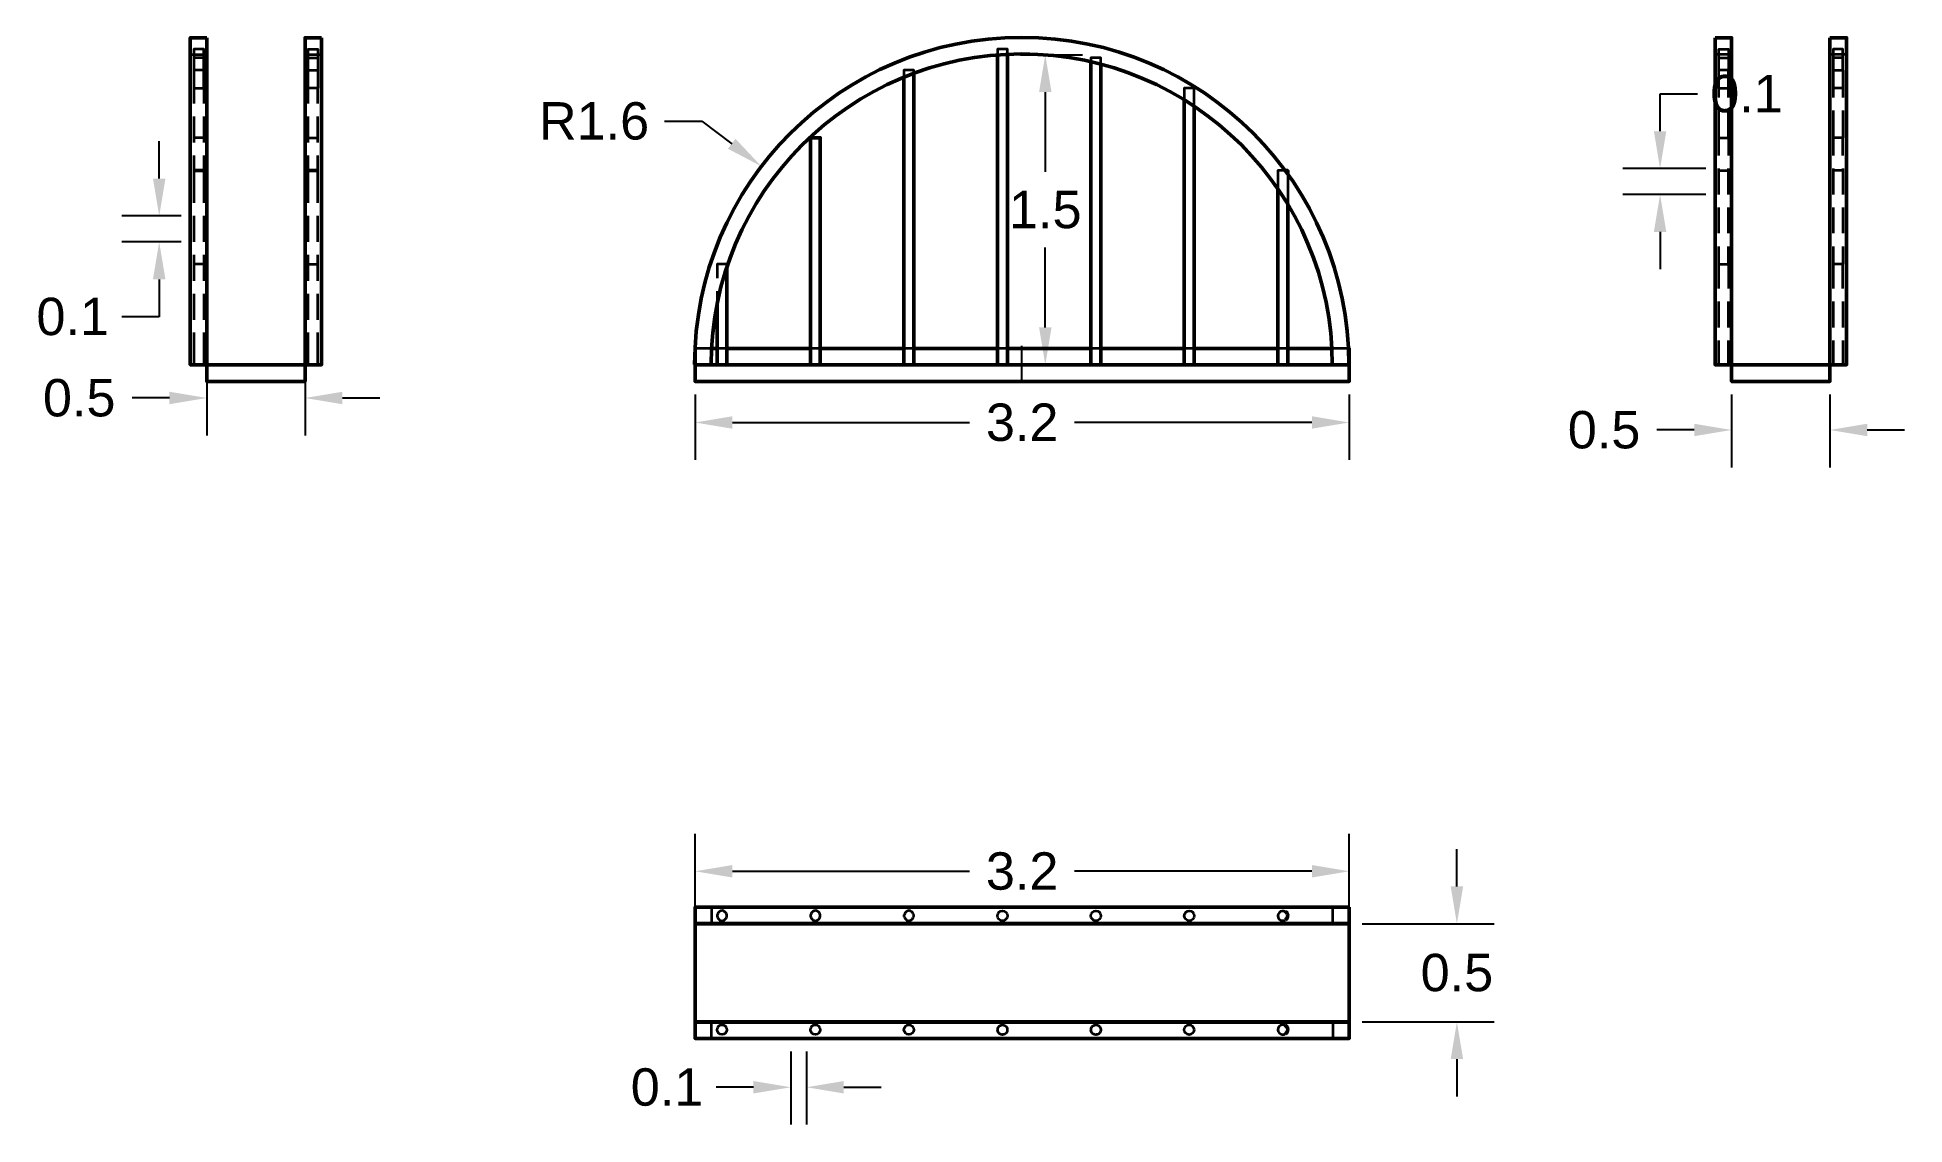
# Model space of a CAD drawing. Header units: inches. Extents: x 0.97 to 9.97, y 1.97 to 7.2.
import ezdxf

# ---------------------------------------------------------------- set-up
doc = ezdxf.new("R2010")
doc.units = ezdxf.units.IN
doc.header["$MEASUREMENT"] = 0
doc.layers.add('PDF_MD_Hidden', color=7, linetype='Continuous')
doc.layers.add('PDF_MD_Visible', color=7, linetype='Continuous')
doc.styles.get("Standard").update_dxf_attribs({"font": 'arial.ttf'})
doc.dimstyles.get("Standard").update_dxf_attribs({"dimtxt": 0.18, "dimasz": 0.18, "dimexe": 0.18, "dimexo": 0.0625, "dimgap": 0.09, "dimtad": 0, "dimtih": 1, "dimtoh": 1, "dimdec": 1, "dimzin": 0, "dimdsep": 46, "dimtxsty": 'Standard', "dimcen": 0.09, "dimadec": 0, "dimazin": 0, "dimtfac": 1, "dimtdec": 1, "dimtofl": 0, "dimtmove": 0, "dimatfit": 3, "dimfxl": 1, "dimtolj": 1, "dimtzin": 0, "dimarcsym": 0})

# ---------------------------------------------------------------- blocks, each defined once
blk = doc.blocks.new('*D1')
at = {"color": 0, "lineweight": -2, "transparency": 16777216}
for p, q in [((3.995, 6.8011), (4.175, 6.8011)), ((4.175, 6.8011), (4.3182, 6.6921)), ((5.7153, 5.5386), (5.7153, 5.7186)), ((5.6253, 5.6286), (5.8053, 5.6286))]:
    blk.add_line(p, q, dxfattribs=at)
at = {"color": 0, "transparency": 16777216}
blk.add_solid([(4.3364, 6.7159), (4.3, 6.6682), (4.4614, 6.583)], dxfattribs=at)
at = {"layer": 'Defpoints', "color": 0, "transparency": 16777216}
for p in [(4.4614, 6.583), (5.7153, 5.6286)]:
    blk.add_point(p, dxfattribs=at)
at = {"color": 0, "transparency": 16777216, "insert": (3.6551, 6.8011), "char_height": 0.18, "attachment_point": 5}
blk.add_mtext('\\A1;R1.6', dxfattribs=at)
blk = doc.blocks.new('*D2')
at = {"color": 0, "lineweight": -2, "transparency": 16777216}
for p, q in [((1.7898, 5.5651), (1.7898, 5.2879)), ((2.2631, 5.5651), (2.2631, 5.2879)), ((1.6098, 5.4679), (1.4298, 5.4679)), ((2.4431, 5.4679), (2.6231, 5.4679))]:
    blk.add_line(p, q, dxfattribs=at)
at = {"color": 0, "transparency": 16777216}
for points in [[(1.6098, 5.4979), (1.6098, 5.4379), (1.7898, 5.4679)], [(2.4431, 5.4979), (2.4431, 5.4379), (2.2631, 5.4679)]]:
    blk.add_solid(points, dxfattribs=at)
at = {"layer": 'Defpoints', "color": 0, "transparency": 16777216}
for p in [(1.7898, 5.6276), (2.2631, 5.6276), (1.7898, 5.4679)]:
    blk.add_point(p, dxfattribs=at)
at = {"color": 0, "transparency": 16777216, "insert": (1.1753, 5.4679), "char_height": 0.18, "attachment_point": 5}
blk.add_mtext('\\A1;0.5', dxfattribs=at)
blk = doc.blocks.new('*D3')
at = {"color": 0, "lineweight": -2, "transparency": 16777216}
for p, q in [((1.5606, 6.5242), (1.5606, 6.7042)), ((1.6657, 6.3442), (1.3806, 6.3442)), ((1.6657, 6.2192), (1.3806, 6.2192)), ((1.5606, 6.0392), (1.5606, 5.8592)), ((1.5606, 5.8592), (1.3806, 5.8592))]:
    blk.add_line(p, q, dxfattribs=at)
at = {"color": 0, "transparency": 16777216}
for points in [[(1.5306, 6.5242), (1.5906, 6.5242), (1.5606, 6.3442)], [(1.5306, 6.0392), (1.5906, 6.0392), (1.5606, 6.2192)]]:
    blk.add_solid(points, dxfattribs=at)
at = {"layer": 'Defpoints', "color": 0, "transparency": 16777216}
for p in [(1.7282, 6.3442), (1.5606, 6.2192), (1.7282, 6.2192)]:
    blk.add_point(p, dxfattribs=at)
at = {"color": 0, "transparency": 16777216, "insert": (1.1441, 5.8592), "char_height": 0.18, "attachment_point": 5}
blk.add_mtext('\\A1;0.1', dxfattribs=at)
blk = doc.blocks.new('*D4')
at = {"color": 0, "lineweight": -2, "transparency": 16777216}
for p, q in [((4.1414, 5.4851), (4.1414, 5.17)), ((7.2929, 5.4851), (7.2929, 5.17)), ((4.3214, 5.35), (5.4643, 5.35)), ((7.1129, 5.35), (5.97, 5.35))]:
    blk.add_line(p, q, dxfattribs=at)
at = {"color": 0, "transparency": 16777216}
for points in [[(4.3214, 5.38), (4.3214, 5.32), (4.1414, 5.35)], [(7.1129, 5.38), (7.1129, 5.32), (7.2929, 5.35)]]:
    blk.add_solid(points, dxfattribs=at)
at = {"layer": 'Defpoints', "color": 0, "transparency": 16777216}
for p in [(4.1414, 5.5476), (7.2929, 5.5476), (4.1414, 5.35)]:
    blk.add_point(p, dxfattribs=at)
at = {"color": 0, "transparency": 16777216, "insert": (5.7172, 5.35), "char_height": 0.18, "attachment_point": 5}
blk.add_mtext('\\A1;3.2', dxfattribs=at)
blk = doc.blocks.new('*D5')
at = {"color": 0, "lineweight": -2, "transparency": 16777216}
for p, q in [((5.7088, 7.1208), (6.0086, 7.1208)), ((5.8286, 6.9408), (5.8286, 6.5561)), ((5.8286, 5.8076), (5.8286, 6.1923)), ((5.7088, 5.6276), (6.0086, 5.6276))]:
    blk.add_line(p, q, dxfattribs=at)
at = {"color": 0, "transparency": 16777216}
for points in [[(5.7986, 6.9408), (5.8586, 6.9408), (5.8286, 7.1208)], [(5.7986, 5.8076), (5.8586, 5.8076), (5.8286, 5.6276)]]:
    blk.add_solid(points, dxfattribs=at)
at = {"layer": 'Defpoints', "color": 0, "transparency": 16777216}
for p in [(5.6463, 7.1208), (5.6463, 5.6276), (5.8286, 5.6276)]:
    blk.add_point(p, dxfattribs=at)
at = {"color": 0, "transparency": 16777216, "insert": (5.8286, 6.3742), "char_height": 0.18, "attachment_point": 5}
blk.add_mtext('\\A1;1.5', dxfattribs=at)
blk = doc.blocks.new('*D6')
at = {"color": 0, "lineweight": -2, "transparency": 16777216}
for p, q in [((8.7898, 6.7525), (8.7898, 6.9325)), ((8.7898, 6.9325), (8.9698, 6.9325)), ((9.0104, 6.5725), (8.6098, 6.5725)), ((9.0104, 6.4475), (8.6098, 6.4475)), ((8.7898, 6.2675), (8.7898, 6.0875))]:
    blk.add_line(p, q, dxfattribs=at)
at = {"color": 0, "transparency": 16777216}
for points in [[(8.7598, 6.7525), (8.8198, 6.7525), (8.7898, 6.5725)], [(8.7598, 6.2675), (8.8198, 6.2675), (8.7898, 6.4475)]]:
    blk.add_solid(points, dxfattribs=at)
at = {"layer": 'Defpoints', "color": 0, "transparency": 16777216}
for p in [(8.7898, 6.5725), (9.0729, 6.5725), (9.0729, 6.4475)]:
    blk.add_point(p, dxfattribs=at)
at = {"color": 0, "transparency": 16777216, "insert": (9.2063, 6.9325), "char_height": 0.18, "attachment_point": 5}
blk.add_mtext('\\A1;0.1', dxfattribs=at)
blk = doc.blocks.new('*D7')
at = {"color": 0, "lineweight": -2, "transparency": 16777216}
for p, q in [((9.1345, 5.4851), (9.1345, 5.1339)), ((9.6078, 5.4851), (9.6078, 5.1339)), ((8.9545, 5.3139), (8.7745, 5.3139)), ((9.7878, 5.3139), (9.9678, 5.3139))]:
    blk.add_line(p, q, dxfattribs=at)
at = {"color": 0, "transparency": 16777216}
for points in [[(8.9545, 5.3439), (8.9545, 5.2839), (9.1345, 5.3139)], [(9.7878, 5.3439), (9.7878, 5.2839), (9.6078, 5.3139)]]:
    blk.add_solid(points, dxfattribs=at)
at = {"layer": 'Defpoints', "color": 0, "transparency": 16777216}
for p in [(9.1345, 5.5476), (9.6078, 5.5476), (9.1345, 5.3139)]:
    blk.add_point(p, dxfattribs=at)
at = {"color": 0, "transparency": 16777216, "insert": (8.52, 5.3139), "char_height": 0.18, "attachment_point": 5}
blk.add_mtext('\\A1;0.5', dxfattribs=at)
blk = doc.blocks.new('*D9')
at = {"color": 0, "lineweight": -2, "transparency": 16777216}
for p, q in [((7.8113, 3.116), (7.8113, 3.296)), ((7.3554, 2.936), (7.9913, 2.936)), ((7.3554, 2.4644), (7.9913, 2.4644)), ((7.8113, 2.2844), (7.8113, 2.1044))]:
    blk.add_line(p, q, dxfattribs=at)
at = {"color": 0, "transparency": 16777216}
for points in [[(7.7813, 3.116), (7.8413, 3.116), (7.8113, 2.936)], [(7.7813, 2.2844), (7.8413, 2.2844), (7.8113, 2.4644)]]:
    blk.add_solid(points, dxfattribs=at)
at = {"layer": 'Defpoints', "color": 0, "transparency": 16777216}
for p in [(7.2929, 2.936), (7.8113, 2.936), (7.2929, 2.4644)]:
    blk.add_point(p, dxfattribs=at)
at = {"color": 0, "transparency": 16777216, "insert": (7.8113, 2.7002), "char_height": 0.18, "attachment_point": 5}
blk.add_mtext('\\A1;0.5', dxfattribs=at)
blk = doc.blocks.new('*D12')
at = {"color": 0, "lineweight": -2, "transparency": 16777216}
for p, q in [((4.1414, 2.9985), (4.1414, 3.369)), ((7.2929, 2.9985), (7.2929, 3.369)), ((4.3214, 3.189), (5.4643, 3.189)), ((7.1129, 3.189), (5.97, 3.189))]:
    blk.add_line(p, q, dxfattribs=at)
at = {"color": 0, "transparency": 16777216}
for points in [[(4.3214, 3.219), (4.3214, 3.159), (4.1414, 3.189)], [(7.1129, 3.219), (7.1129, 3.159), (7.2929, 3.189)]]:
    blk.add_solid(points, dxfattribs=at)
at = {"layer": 'Defpoints', "color": 0, "transparency": 16777216}
for p in [(4.1414, 3.189), (4.1414, 2.936), (7.2929, 2.936)]:
    blk.add_point(p, dxfattribs=at)
at = {"color": 0, "transparency": 16777216, "insert": (5.7172, 3.189), "char_height": 0.18, "attachment_point": 5}
blk.add_mtext('\\A1;3.2', dxfattribs=at)
blk = doc.blocks.new('*D13')
at = {"color": 0, "lineweight": -2, "transparency": 16777216}
for p, q in [((4.603, 2.3219), (4.603, 1.969)), ((4.678, 2.3219), (4.678, 1.969)), ((4.423, 2.149), (4.243, 2.149)), ((4.858, 2.149), (5.038, 2.149))]:
    blk.add_line(p, q, dxfattribs=at)
at = {"color": 0, "transparency": 16777216}
for points in [[(4.423, 2.179), (4.423, 2.119), (4.603, 2.149)], [(4.858, 2.179), (4.858, 2.119), (4.678, 2.149)]]:
    blk.add_solid(points, dxfattribs=at)
at = {"layer": 'Defpoints', "color": 0, "transparency": 16777216}
for p in [(4.603, 2.3844), (4.678, 2.3844), (4.603, 2.149)]:
    blk.add_point(p, dxfattribs=at)
at = {"color": 0, "transparency": 16777216, "insert": (4.0066, 2.149), "char_height": 0.18, "attachment_point": 5}
blk.add_mtext('\\A1;0.1', dxfattribs=at)

msp = doc.modelspace()

# ---------------------------------------------------------------- linework, layer by layer
at = {"layer": 'PDF_MD_Hidden', "lineweight": 35}
for points in [[(1.7098, 7.1225), (1.7898, 7.1225)], [(1.7748, 7.1058), (1.7748, 7.1475), (1.7732, 7.1475), (1.7715, 7.1475), (1.7682, 7.1475), (1.7648, 7.1475), (1.7615, 7.1475), (1.7582, 7.1475), (1.7532, 7.1475), (1.7482, 7.1475), (1.7448, 7.1475), (1.7398, 7.1475), (1.7365, 7.1475), (1.7332, 7.1475), (1.7315, 7.1475), (1.7298, 7.1475), (1.7282, 7.1475), (1.7282, 7.1058)], [(2.2631, 7.1225), (2.3431, 7.1225)], [(2.2781, 7.1058), (2.2781, 7.1475), (2.2798, 7.1475), (2.2815, 7.1475), (2.2848, 7.1475), (2.2881, 7.1475), (2.2915, 7.1475), (2.2948, 7.1475), (2.2998, 7.1475), (2.3048, 7.1475), (2.3081, 7.1475), (2.3131, 7.1475), (2.3165, 7.1475), (2.3198, 7.1475), (2.3215, 7.1475), (2.3231, 7.1475), (2.3248, 7.1475), (2.3248, 7.1058)], [(5.6463, 7.1208), (5.6463, 7.1475), (5.6447, 7.1475), (5.6413, 7.1475), (5.6397, 7.1475), (5.6363, 7.1475), (5.633, 7.1475), (5.628, 7.1475), (5.6247, 7.1475), (5.6197, 7.1475), (5.6163, 7.1475), (5.6113, 7.1475), (5.608, 7.1475), (5.6047, 7.1475), (5.6013, 7.1475), (5.5997, 7.1475), (5.598, 7.1475), (5.598, 7.1192)], [(6.0963, 7.0742), (6.0963, 7.1058), (6.0946, 7.1058), (6.0913, 7.1058), (6.0896, 7.1058), (6.0863, 7.1058), (6.083, 7.1058), (6.078, 7.1058), (6.0746, 7.1058), (6.0696, 7.1058), (6.0663, 7.1058), (6.0613, 7.1058), (6.058, 7.1058), (6.0546, 7.1058), (6.0513, 7.1058), (6.0496, 7.1058), (6.048, 7.1058), (6.048, 7.0858)], [(9.1345, 7.1225), (9.0545, 7.1225)], [(9.0729, 7.1058), (9.0745, 7.1058), (9.0762, 7.1058), (9.0779, 7.1058), (9.0812, 7.1058), (9.0845, 7.1058), (9.0895, 7.1058), (9.0929, 7.1058), (9.0979, 7.1058), (9.1029, 7.1058), (9.1062, 7.1058), (9.1095, 7.1058), (9.1129, 7.1058), (9.1162, 7.1058), (9.1179, 7.1058), (9.1195, 7.1058)], [(9.6878, 7.1225), (9.6078, 7.1225)], [(9.6695, 7.1058), (9.6678, 7.1058), (9.6662, 7.1058), (9.6645, 7.1058), (9.6612, 7.1058), (9.6578, 7.1058), (9.6528, 7.1058), (9.6495, 7.1058), (9.6445, 7.1058), (9.6395, 7.1058), (9.6362, 7.1058), (9.6328, 7.1058), (9.6295, 7.1058), (9.6262, 7.1058), (9.6245, 7.1058), (9.6228, 7.1058)], [(1.7748, 7.0458), (1.7732, 7.0458), (1.7715, 7.0458), (1.7682, 7.0458), (1.7648, 7.0458), (1.7615, 7.0458), (1.7582, 7.0458), (1.7532, 7.0458), (1.7482, 7.0458), (1.7448, 7.0458), (1.7398, 7.0458), (1.7365, 7.0458), (1.7332, 7.0458), (1.7315, 7.0458), (1.7298, 7.0458), (1.7282, 7.0458)], [(2.2781, 7.0458), (2.2798, 7.0458), (2.2815, 7.0458), (2.2848, 7.0458), (2.2881, 7.0458), (2.2915, 7.0458), (2.2948, 7.0458), (2.2998, 7.0458), (2.3048, 7.0458), (2.3081, 7.0458), (2.3131, 7.0458), (2.3165, 7.0458), (2.3198, 7.0458), (2.3215, 7.0458), (2.3231, 7.0458), (2.3248, 7.0458)], [(5.1947, 7.0292), (5.1947, 7.0458), (5.1913, 7.0458), (5.1897, 7.0458), (5.1863, 7.0458), (5.183, 7.0458), (5.178, 7.0458), (5.1747, 7.0458), (5.1697, 7.0458), (5.1663, 7.0458), (5.1613, 7.0458), (5.158, 7.0458), (5.1547, 7.0458), (5.1514, 7.0458), (5.1497, 7.0458), (5.148, 7.0458), (5.148, 7.0108)], [(9.0729, 6.9142), (9.0729, 7.0458)], [(9.1195, 6.9142), (9.1195, 7.0458)], [(9.6228, 7.0458), (9.6228, 6.9142)], [(9.6695, 7.0458), (9.6695, 6.9142)], [(1.7282, 6.9592), (1.7282, 6.8858)], [(1.7748, 6.9592), (1.7748, 6.8858)], [(2.2781, 6.8858), (2.2781, 6.9592)], [(2.3248, 6.8858), (2.3248, 6.9592)], [(6.5463, 6.8725), (6.5463, 6.9592), (6.5446, 6.9592), (6.543, 6.9592), (6.5396, 6.9592), (6.5363, 6.9592), (6.533, 6.9592), (6.528, 6.9592), (6.5246, 6.9592), (6.5196, 6.9592), (6.5163, 6.9592), (6.5113, 6.9592), (6.508, 6.9592), (6.5046, 6.9592), (6.503, 6.9592), (6.4996, 6.9592), (6.498, 6.9592), (6.498, 6.9025)], [(9.0729, 6.9592), (9.0745, 6.9592), (9.0762, 6.9592), (9.0779, 6.9592), (9.0812, 6.9592), (9.0845, 6.9592), (9.0895, 6.9592), (9.0929, 6.9592), (9.0979, 6.9592), (9.1029, 6.9592), (9.1062, 6.9592), (9.1095, 6.9592), (9.1129, 6.9592), (9.1162, 6.9592), (9.1179, 6.9592), (9.1195, 6.9592)], [(9.6695, 6.9592), (9.6678, 6.9592), (9.6662, 6.9592), (9.6645, 6.9592), (9.6612, 6.9592), (9.6578, 6.9592), (9.6528, 6.9592), (9.6495, 6.9592), (9.6445, 6.9592), (9.6395, 6.9592), (9.6362, 6.9592), (9.6328, 6.9592), (9.6295, 6.9592), (9.6262, 6.9592), (9.6245, 6.9592), (9.6228, 6.9592)], [(9.0729, 6.7208), (9.0729, 6.8525)], [(9.1195, 6.7208), (9.1195, 6.8525)], [(9.6228, 6.8525), (9.6228, 6.7208)], [(9.6695, 6.8525), (9.6695, 6.7208)], [(1.7282, 6.8225), (1.7282, 6.6975)], [(1.7748, 6.8225), (1.7748, 6.6975)], [(2.2781, 6.6975), (2.2781, 6.8225)], [(2.3248, 6.6975), (2.3248, 6.8225)], [(1.7748, 6.7208), (1.7732, 6.7208), (1.7715, 6.7208), (1.7682, 6.7208), (1.7648, 6.7208), (1.7615, 6.7208), (1.7582, 6.7208), (1.7532, 6.7208), (1.7482, 6.7208), (1.7448, 6.7208), (1.7398, 6.7208), (1.7365, 6.7208), (1.7332, 6.7208), (1.7315, 6.7208), (1.7298, 6.7208), (1.7282, 6.7208)], [(2.2781, 6.7208), (2.2798, 6.7208), (2.2815, 6.7208), (2.2848, 6.7208), (2.2881, 6.7208), (2.2915, 6.7208), (2.2948, 6.7208), (2.2998, 6.7208), (2.3048, 6.7208), (2.3081, 6.7208), (2.3131, 6.7208), (2.3165, 6.7208), (2.3198, 6.7208), (2.3215, 6.7208), (2.3231, 6.7208), (2.3248, 6.7208)], [(9.0729, 6.6358), (9.0729, 6.7208), (9.0745, 6.7208), (9.0762, 6.7208), (9.0779, 6.7208), (9.0812, 6.7208), (9.0845, 6.7208), (9.0895, 6.7208), (9.0929, 6.7208), (9.0979, 6.7208), (9.1029, 6.7208), (9.1062, 6.7208), (9.1095, 6.7208), (9.1129, 6.7208), (9.1162, 6.7208), (9.1179, 6.7208), (9.1195, 6.7208), (9.1195, 6.6358)], [(9.6695, 6.6358), (9.6695, 6.7208), (9.6678, 6.7208), (9.6662, 6.7208), (9.6645, 6.7208), (9.6612, 6.7208), (9.6578, 6.7208), (9.6528, 6.7208), (9.6495, 6.7208), (9.6445, 6.7208), (9.6395, 6.7208), (9.6362, 6.7208), (9.6328, 6.7208), (9.6295, 6.7208), (9.6262, 6.7208), (9.6245, 6.7208), (9.6228, 6.7208), (9.6228, 6.6358)], [(1.7282, 6.6358), (1.7282, 6.5625), (1.7298, 6.5625), (1.7315, 6.5625)], [(1.7748, 6.6358), (1.7748, 6.5625), (1.7732, 6.5625), (1.7715, 6.5625)], [(2.2815, 6.5625), (2.2798, 6.5625), (2.2781, 6.5625), (2.2781, 6.6358)], [(2.3215, 6.5625), (2.3231, 6.5625), (2.3248, 6.5625), (2.3248, 6.6358)], [(9.0729, 6.4475), (9.0729, 6.5725)], [(9.1195, 6.4475), (9.1195, 6.5725)], [(9.6228, 6.5725), (9.6228, 6.4475)], [(9.6695, 6.5725), (9.6695, 6.4475)], [(1.7282, 6.5625), (1.7282, 6.4075)], [(1.7748, 6.5625), (1.7748, 6.4075)], [(2.2781, 6.4075), (2.2781, 6.5625)], [(2.3248, 6.4075), (2.3248, 6.5625)], [(6.9846, 6.5625), (6.9796, 6.5625), (6.9763, 6.5625), (6.9713, 6.5625), (6.9663, 6.5625), (6.9629, 6.5625), (6.9596, 6.5625), (6.9546, 6.5625), (6.9529, 6.5625), (6.9513, 6.5625), (6.9496, 6.5625), (6.9479, 6.5625), (6.9479, 6.4775)], [(6.9963, 6.5475), (6.9963, 6.4042)], [(9.0729, 6.5625), (9.0745, 6.5625), (9.0762, 6.5625), (9.0779, 6.5625), (9.0812, 6.5625), (9.0845, 6.5625), (9.0895, 6.5625), (9.0929, 6.5625), (9.0979, 6.5625), (9.1029, 6.5625), (9.1062, 6.5625), (9.1095, 6.5625), (9.1129, 6.5625), (9.1162, 6.5625), (9.1179, 6.5625), (9.1195, 6.5625)], [(9.6695, 6.5625), (9.6678, 6.5625), (9.6662, 6.5625), (9.6645, 6.5625), (9.6612, 6.5625), (9.6578, 6.5625), (9.6528, 6.5625), (9.6495, 6.5625), (9.6445, 6.5625), (9.6395, 6.5625), (9.6362, 6.5625), (9.6328, 6.5625), (9.6295, 6.5625), (9.6262, 6.5625), (9.6245, 6.5625), (9.6228, 6.5625)], [(9.0729, 6.2609), (9.0729, 6.3859)], [(9.1195, 6.2609), (9.1195, 6.3859)], [(9.6228, 6.3859), (9.6228, 6.2609)], [(9.6695, 6.3859), (9.6695, 6.2609)], [(1.7282, 6.3442), (1.7282, 6.2192)], [(1.7748, 6.3442), (1.7748, 6.2192)], [(2.2781, 6.2192), (2.2781, 6.3442)], [(2.3248, 6.2192), (2.3248, 6.3442)], [(1.7282, 6.1575), (1.7282, 6.0325)], [(1.7748, 6.1575), (1.7748, 6.0325)], [(2.2781, 6.0325), (2.2781, 6.1575)], [(2.3248, 6.0325), (2.3248, 6.1575)], [(9.0729, 6.1125), (9.0729, 6.1975)], [(9.1195, 6.1125), (9.1195, 6.1975)], [(9.6228, 6.1975), (9.6228, 6.1125)], [(9.6695, 6.1975), (9.6695, 6.1125)], [(1.7748, 6.1125), (1.7732, 6.1125), (1.7715, 6.1125), (1.7682, 6.1125), (1.7648, 6.1125), (1.7615, 6.1125), (1.7582, 6.1125), (1.7532, 6.1125), (1.7482, 6.1125), (1.7448, 6.1125), (1.7398, 6.1125), (1.7365, 6.1125), (1.7332, 6.1125), (1.7315, 6.1125), (1.7298, 6.1125), (1.7282, 6.1125)], [(2.2781, 6.1125), (2.2798, 6.1125), (2.2815, 6.1125), (2.2848, 6.1125), (2.2881, 6.1125), (2.2915, 6.1125), (2.2948, 6.1125), (2.2998, 6.1125), (2.3048, 6.1125), (2.3081, 6.1125), (2.3131, 6.1125), (2.3165, 6.1125), (2.3198, 6.1125), (2.3215, 6.1125), (2.3231, 6.1125), (2.3248, 6.1125)], [(4.2947, 6.0942), (4.2947, 6.1125), (4.2931, 6.1125), (4.2914, 6.1125), (4.2897, 6.1125), (4.2864, 6.1125), (4.2831, 6.1125), (4.2781, 6.1125), (4.2747, 6.1125), (4.2697, 6.1125), (4.2647, 6.1125), (4.2614, 6.1125), (4.2581, 6.1125), (4.2547, 6.1125), (4.2514, 6.1125), (4.2497, 6.1125), (4.2481, 6.1125), (4.2481, 6.0442)], [(9.0729, 5.9959), (9.0729, 6.1125), (9.0745, 6.1125), (9.0762, 6.1125), (9.0779, 6.1125), (9.0812, 6.1125), (9.0845, 6.1125), (9.0895, 6.1125), (9.0929, 6.1125), (9.0979, 6.1125), (9.1029, 6.1125), (9.1062, 6.1125), (9.1095, 6.1125), (9.1129, 6.1125), (9.1162, 6.1125), (9.1179, 6.1125), (9.1195, 6.1125), (9.1195, 5.9959)], [(9.6695, 5.9959), (9.6695, 6.1125), (9.6678, 6.1125), (9.6662, 6.1125), (9.6645, 6.1125), (9.6612, 6.1125), (9.6578, 6.1125), (9.6528, 6.1125), (9.6495, 6.1125), (9.6445, 6.1125), (9.6395, 6.1125), (9.6362, 6.1125), (9.6328, 6.1125), (9.6295, 6.1125), (9.6262, 6.1125), (9.6245, 6.1125), (9.6228, 6.1125), (9.6228, 5.9959)], [(1.7282, 5.9692), (1.7282, 5.8442)], [(1.7748, 5.9692), (1.7748, 5.8442)], [(2.2781, 5.8442), (2.2781, 5.9692)], [(2.3248, 5.8442), (2.3248, 5.9692)], [(4.2481, 5.9825), (4.2481, 5.9125)], [(9.0729, 5.8075), (9.0729, 5.9325)], [(9.1195, 5.8075), (9.1195, 5.9325)], [(9.6228, 5.9325), (9.6228, 5.8075)], [(9.6695, 5.9325), (9.6695, 5.8075)], [(1.7282, 5.7826), (1.7282, 5.6276)], [(1.7748, 5.7826), (1.7748, 5.6276)], [(2.2781, 5.6276), (2.2781, 5.7826)], [(2.3248, 5.6276), (2.3248, 5.7826)], [(4.2231, 5.7059), (4.1431, 5.7059)], [(4.2947, 5.7059), (4.2481, 5.7059)], [(4.7447, 5.7059), (4.698, 5.7059)], [(5.1947, 5.7059), (5.148, 5.7059)], [(5.6463, 5.7059), (5.598, 5.7059)], [(6.0963, 5.7059), (6.048, 5.7059)], [(6.5463, 5.7059), (6.498, 5.7059)], [(6.9963, 5.7059), (6.9479, 5.7059)], [(7.2913, 5.7059), (7.2113, 5.7059)], [(9.0729, 5.6276), (9.0729, 5.7442)], [(9.1195, 5.6276), (9.1195, 5.7442)], [(9.6228, 5.7442), (9.6228, 5.6276)], [(9.6695, 5.7442), (9.6695, 5.6276)], [(4.2214, 3.016), (4.2214, 2.9377)], [(7.2129, 2.9377), (7.2129, 3.016)], [(4.2214, 2.3844), (4.2214, 2.4627)], [(7.2129, 2.4627), (7.2129, 2.3844)]]:
    msp.add_lwpolyline(points, dxfattribs=at)
for points in [[(1.7282, 6.9592), (1.7298, 6.9592), (1.7315, 6.9592), (1.7332, 6.9592), (1.7365, 6.9592), (1.7398, 6.9592), (1.7448, 6.9592), (1.7482, 6.9592), (1.7532, 6.9592), (1.7582, 6.9592), (1.7615, 6.9592), (1.7648, 6.9592), (1.7682, 6.9592), (1.7715, 6.9592), (1.7732, 6.9592), (1.7748, 6.9592), (1.7748, 7.1058), (1.7732, 7.1058), (1.7715, 7.1058), (1.7682, 7.1058), (1.7648, 7.1058), (1.7615, 7.1058), (1.7582, 7.1058), (1.7532, 7.1058), (1.7482, 7.1058), (1.7448, 7.1058), (1.7398, 7.1058), (1.7365, 7.1058), (1.7332, 7.1058), (1.7315, 7.1058), (1.7298, 7.1058), (1.7282, 7.1058)], [(2.3248, 6.9592), (2.3231, 6.9592), (2.3215, 6.9592), (2.3198, 6.9592), (2.3165, 6.9592), (2.3131, 6.9592), (2.3081, 6.9592), (2.3048, 6.9592), (2.2998, 6.9592), (2.2948, 6.9592), (2.2915, 6.9592), (2.2881, 6.9592), (2.2848, 6.9592), (2.2815, 6.9592), (2.2798, 6.9592), (2.2781, 6.9592), (2.2781, 7.1058), (2.2798, 7.1058), (2.2815, 7.1058), (2.2848, 7.1058), (2.2881, 7.1058), (2.2915, 7.1058), (2.2948, 7.1058), (2.2998, 7.1058), (2.3048, 7.1058), (2.3081, 7.1058), (2.3131, 7.1058), (2.3165, 7.1058), (2.3198, 7.1058), (2.3215, 7.1058), (2.3231, 7.1058), (2.3248, 7.1058)], [(9.1195, 7.0458), (9.1179, 7.0458), (9.1162, 7.0458), (9.1129, 7.0458), (9.1095, 7.0458), (9.1062, 7.0458), (9.1029, 7.0458), (9.0979, 7.0458), (9.0929, 7.0458), (9.0895, 7.0458), (9.0845, 7.0458), (9.0812, 7.0458), (9.0779, 7.0458), (9.0762, 7.0458), (9.0745, 7.0458), (9.0729, 7.0458), (9.0729, 7.1475), (9.0745, 7.1475), (9.0762, 7.1475), (9.0779, 7.1475), (9.0812, 7.1475), (9.0845, 7.1475), (9.0895, 7.1475), (9.0929, 7.1475), (9.0979, 7.1475), (9.1029, 7.1475), (9.1062, 7.1475), (9.1095, 7.1475), (9.1129, 7.1475), (9.1162, 7.1475), (9.1179, 7.1475), (9.1195, 7.1475)], [(9.6228, 7.0458), (9.6245, 7.0458), (9.6262, 7.0458), (9.6295, 7.0458), (9.6328, 7.0458), (9.6362, 7.0458), (9.6395, 7.0458), (9.6445, 7.0458), (9.6495, 7.0458), (9.6528, 7.0458), (9.6578, 7.0458), (9.6612, 7.0458), (9.6645, 7.0458), (9.6662, 7.0458), (9.6678, 7.0458), (9.6695, 7.0458), (9.6695, 7.1475), (9.6678, 7.1475), (9.6662, 7.1475), (9.6645, 7.1475), (9.6612, 7.1475), (9.6578, 7.1475), (9.6528, 7.1475), (9.6495, 7.1475), (9.6445, 7.1475), (9.6395, 7.1475), (9.6362, 7.1475), (9.6328, 7.1475), (9.6295, 7.1475), (9.6262, 7.1475), (9.6245, 7.1475), (9.6228, 7.1475)], [(4.2947, 2.9743), (4.2947, 2.9793), (4.2931, 2.9843), (4.2914, 2.9877), (4.2881, 2.991), (4.2847, 2.9943), (4.2814, 2.996), (4.2781, 2.9977), (4.2731, 2.9993), (4.2681, 2.9977), (4.2647, 2.9977), (4.2597, 2.996), (4.2564, 2.9927), (4.2531, 2.9893), (4.2514, 2.986), (4.2497, 2.981), (4.2481, 2.9777), (4.2481, 2.9727), (4.2497, 2.9677), (4.2514, 2.9643), (4.2531, 2.961), (4.2564, 2.9577), (4.2597, 2.9543), (4.2647, 2.9527), (4.2681, 2.951), (4.2731, 2.951), (4.2781, 2.9527), (4.2814, 2.9543), (4.2847, 2.956), (4.2881, 2.9593), (4.2914, 2.9627), (4.2931, 2.966), (4.2947, 2.971)], [(4.7447, 2.9743), (4.7447, 2.9793), (4.743, 2.9843), (4.7414, 2.9877), (4.7397, 2.991), (4.7364, 2.9943), (4.7314, 2.996), (4.728, 2.9977), (4.723, 2.9993), (4.718, 2.9977), (4.7147, 2.9977), (4.7097, 2.996), (4.7064, 2.9927), (4.703, 2.9893), (4.7014, 2.986), (4.6997, 2.981), (4.698, 2.9777), (4.698, 2.9727), (4.6997, 2.9677), (4.7014, 2.9643), (4.703, 2.961), (4.7064, 2.9577), (4.7097, 2.9543), (4.7147, 2.9527), (4.718, 2.951), (4.723, 2.951), (4.728, 2.9527), (4.7314, 2.9543), (4.7364, 2.956), (4.7397, 2.9593), (4.7414, 2.9627), (4.743, 2.966), (4.7447, 2.971)], [(5.1947, 2.9743), (5.1947, 2.9793), (5.193, 2.9843), (5.1913, 2.9877), (5.1897, 2.991), (5.1863, 2.9943), (5.1813, 2.996), (5.178, 2.9977), (5.173, 2.9993), (5.168, 2.9977), (5.1647, 2.9977), (5.1597, 2.996), (5.1564, 2.9927), (5.153, 2.9893), (5.1514, 2.986), (5.1497, 2.981), (5.148, 2.9777), (5.148, 2.9727), (5.1497, 2.9677), (5.1514, 2.9643), (5.153, 2.961), (5.1564, 2.9577), (5.1597, 2.9543), (5.1647, 2.9527), (5.168, 2.951), (5.173, 2.951), (5.178, 2.9527), (5.1813, 2.9543), (5.1863, 2.956), (5.1897, 2.9593), (5.1913, 2.9627), (5.193, 2.966), (5.1947, 2.971)], [(5.598, 2.426), (5.5997, 2.4294), (5.5997, 2.4344), (5.603, 2.4377), (5.6047, 2.441), (5.608, 2.4444), (5.613, 2.446), (5.6163, 2.4477), (5.6213, 2.4494), (5.6247, 2.4494), (5.6297, 2.4477), (5.633, 2.446), (5.638, 2.4427), (5.6413, 2.4394), (5.643, 2.436), (5.6447, 2.4327), (5.6447, 2.4277), (5.6447, 2.4227), (5.6447, 2.4194), (5.643, 2.4144), (5.6413, 2.411), (5.638, 2.4077), (5.633, 2.4044), (5.6297, 2.4027), (5.6247, 2.4027), (5.6213, 2.401), (5.6163, 2.4027), (5.613, 2.4044), (5.608, 2.406), (5.6047, 2.4094), (5.603, 2.4127), (5.5997, 2.416), (5.5997, 2.421)], [(6.048, 2.426), (6.0496, 2.4294), (6.0496, 2.4344), (6.053, 2.4377), (6.0546, 2.441), (6.058, 2.4444), (6.063, 2.446), (6.0663, 2.4477), (6.0713, 2.4494), (6.0746, 2.4494), (6.0796, 2.4477), (6.0846, 2.446), (6.088, 2.4427), (6.0913, 2.4394), (6.093, 2.436), (6.0946, 2.4327), (6.0963, 2.4277), (6.0963, 2.4227), (6.0946, 2.4194), (6.093, 2.4144), (6.0913, 2.411), (6.088, 2.4077), (6.0846, 2.4044), (6.0796, 2.4027), (6.0746, 2.4027), (6.0713, 2.401), (6.0663, 2.4027), (6.063, 2.4044), (6.058, 2.406), (6.0546, 2.4094), (6.053, 2.4127), (6.0496, 2.416), (6.0496, 2.421)]]:
    msp.add_lwpolyline(points, close=True, dxfattribs=at)
for centre, radius in [((5.6223, 2.9747), 0.0241), ((6.0723, 2.9747), 0.0241), ((6.5223, 2.9748), 0.024), ((4.2715, 2.426), 0.0235), ((4.7215, 2.426), 0.0235), ((5.1715, 2.426), 0.0235), ((6.5215, 2.4258), 0.0236)]:
    msp.add_circle(centre, radius, dxfattribs=at)
for centre in [(6.9725, 2.9743), (6.9725, 2.426)]:
    msp.add_arc(centre, 0.0234, 58.73627, 301.26373, dxfattribs=at)
at = {"layer": 'PDF_MD_Visible', "lineweight": 50}
for points in [[(1.7898, 7.2025), (1.7898, 7.1992), (1.7898, 7.1892), (1.7898, 7.1725), (1.7898, 7.1492), (1.7898, 7.1192), (1.7898, 7.0825), (1.7898, 7.0392), (1.7898, 6.9908), (1.7898, 6.9358), (1.7898, 6.8758), (1.7898, 6.8108), (1.7898, 6.7408), (1.7898, 6.6658), (1.7898, 6.5859), (1.7898, 6.5025), (1.7898, 6.4142), (1.7898, 6.3242), (1.7898, 6.2292), (1.7898, 6.1325), (1.7898, 6.0342), (1.7898, 5.9342), (1.7898, 5.8325), (1.7898, 5.7292), (1.7898, 5.6276), (1.7098, 5.6276), (1.7098, 5.7292), (1.7098, 5.8325), (1.7098, 5.9342), (1.7098, 6.0342), (1.7098, 6.1325), (1.7098, 6.2292), (1.7098, 6.3242), (1.7098, 6.4142), (1.7098, 6.5025), (1.7098, 6.5859), (1.7098, 6.6658), (1.7098, 6.7408), (1.7098, 6.8108), (1.7098, 6.8758), (1.7098, 6.9358), (1.7098, 6.9908), (1.7098, 7.0392), (1.7098, 7.0825), (1.7098, 7.1192), (1.7098, 7.1492), (1.7098, 7.1725), (1.7098, 7.1892), (1.7098, 7.1992), (1.7098, 7.2025)], [(2.3431, 7.2025), (2.2631, 7.2025), (2.2631, 7.1992), (2.2631, 7.1892), (2.2631, 7.1725), (2.2631, 7.1492), (2.2631, 7.1192), (2.2631, 7.0825), (2.2631, 7.0392), (2.2631, 6.9908), (2.2631, 6.9358), (2.2631, 6.8758), (2.2631, 6.8108), (2.2631, 6.7408), (2.2631, 6.6658), (2.2631, 6.5859), (2.2631, 6.5025), (2.2631, 6.4142), (2.2631, 6.3242), (2.2631, 6.2292), (2.2631, 6.1325), (2.2631, 6.0342), (2.2631, 5.9342), (2.2631, 5.8325), (2.2631, 5.7292), (2.2631, 5.6276), (2.3431, 5.6276), (2.3431, 5.7292), (2.3431, 5.8325), (2.3431, 5.9342), (2.3431, 6.0342), (2.3431, 6.1325), (2.3431, 6.2292), (2.3431, 6.3242), (2.3431, 6.4142), (2.3431, 6.5025), (2.3431, 6.5859), (2.3431, 6.6658), (2.3431, 6.7408), (2.3431, 6.8108), (2.3431, 6.8758), (2.3431, 6.9358), (2.3431, 6.9908), (2.3431, 7.0392), (2.3431, 7.0825), (2.3431, 7.1192), (2.3431, 7.1492), (2.3431, 7.1725), (2.3431, 7.1892), (2.3431, 7.1992)], [(9.0545, 7.2025), (9.0545, 7.1992), (9.0545, 7.1892), (9.0545, 7.1725), (9.0545, 7.1492), (9.0545, 7.1192), (9.0545, 7.0825), (9.0545, 7.0392), (9.0545, 6.9908), (9.0545, 6.9358), (9.0545, 6.8758), (9.0545, 6.8108), (9.0545, 6.7408), (9.0545, 6.6658), (9.0545, 6.5859), (9.0545, 6.5025), (9.0545, 6.4142), (9.0545, 6.3242), (9.0545, 6.2292), (9.0545, 6.1325), (9.0545, 6.0342), (9.0545, 5.9342), (9.0545, 5.8325), (9.0545, 5.7292), (9.0545, 5.6276), (9.1345, 5.6276), (9.1345, 5.7292), (9.1345, 5.8325), (9.1345, 5.9342), (9.1345, 6.0342), (9.1345, 6.1325), (9.1345, 6.2292), (9.1345, 6.3242), (9.1345, 6.4142), (9.1345, 6.5025), (9.1345, 6.5859), (9.1345, 6.6658), (9.1345, 6.7408), (9.1345, 6.8108), (9.1345, 6.8758), (9.1345, 6.9358), (9.1345, 6.9908), (9.1345, 7.0392), (9.1345, 7.0825), (9.1345, 7.1192), (9.1345, 7.1492), (9.1345, 7.1725), (9.1345, 7.1892), (9.1345, 7.1992), (9.1345, 7.2025)], [(9.6078, 7.2025), (9.6878, 7.2025), (9.6878, 7.1992), (9.6878, 7.1892), (9.6878, 7.1725), (9.6878, 7.1492), (9.6878, 7.1192), (9.6878, 7.0825), (9.6878, 7.0392), (9.6878, 6.9908), (9.6878, 6.9358), (9.6878, 6.8758), (9.6878, 6.8108), (9.6878, 6.7408), (9.6878, 6.6658), (9.6878, 6.5859), (9.6878, 6.5025), (9.6878, 6.4142), (9.6878, 6.3242), (9.6878, 6.2292), (9.6878, 6.1325), (9.6878, 6.0342), (9.6878, 5.9342), (9.6878, 5.8325), (9.6878, 5.7292), (9.6878, 5.6276), (9.6078, 5.6276), (9.6078, 5.5476), (9.1345, 5.5476), (9.1345, 5.6276), (9.6078, 5.6276), (9.6078, 5.7292), (9.6078, 5.8325), (9.6078, 5.9342), (9.6078, 6.0342), (9.6078, 6.1325), (9.6078, 6.2292), (9.6078, 6.3242), (9.6078, 6.4142), (9.6078, 6.5025), (9.6078, 6.5859), (9.6078, 6.6658), (9.6078, 6.7408), (9.6078, 6.8108), (9.6078, 6.8758), (9.6078, 6.9358), (9.6078, 6.9908), (9.6078, 7.0392), (9.6078, 7.0825), (9.6078, 7.1192), (9.6078, 7.1492), (9.6078, 7.1725), (9.6078, 7.1892), (9.6078, 7.1992)], [(2.2631, 5.5476), (2.2631, 5.6276), (1.7898, 5.6276), (1.7898, 5.5476)], [(7.2929, 3.016), (7.2896, 3.016), (7.2796, 3.016), (7.2629, 3.016), (7.2379, 3.016), (7.2096, 3.016), (7.1729, 3.016), (7.1296, 3.016), (7.0813, 3.016), (7.0263, 3.016), (6.9663, 3.016), (6.9013, 3.016), (6.8313, 3.016), (6.7563, 3.016), (6.6763, 3.016), (6.593, 3.016), (6.5046, 3.016), (6.4146, 3.016), (6.3196, 3.016), (6.223, 3.016), (6.1246, 3.016), (6.0246, 3.016), (5.923, 3.016), (5.8197, 3.016), (5.7163, 3.016), (5.6147, 3.016), (5.5113, 3.016), (5.4097, 3.016), (5.3097, 3.016), (5.2113, 3.016), (5.1147, 3.016), (5.0197, 3.016), (4.9297, 3.016), (4.8414, 3.016), (4.758, 3.016), (4.678, 3.016), (4.603, 3.016), (4.533, 3.016), (4.468, 3.016), (4.408, 3.016), (4.353, 3.016), (4.3047, 3.016), (4.2614, 3.016), (4.2247, 3.016), (4.1964, 3.016), (4.1714, 3.016), (4.1547, 3.016), (4.1447, 3.016), (4.1414, 3.016), (4.1414, 2.9377), (4.1447, 2.9377), (4.1547, 2.9377), (4.1714, 2.9377), (4.1964, 2.9377), (4.2247, 2.9377), (4.2614, 2.9377), (4.3047, 2.9377), (4.353, 2.9377), (4.408, 2.9377), (4.468, 2.9377), (4.533, 2.9377), (4.603, 2.9377), (4.678, 2.9377), (4.758, 2.9377), (4.8414, 2.9377), (4.9297, 2.9377), (5.0197, 2.9377), (5.1147, 2.9377), (5.2113, 2.9377), (5.3097, 2.9377), (5.4097, 2.9377), (5.5113, 2.9377), (5.6147, 2.9377), (5.7163, 2.9377), (5.8197, 2.9377), (5.923, 2.9377), (6.0246, 2.9377), (6.1246, 2.9377), (6.223, 2.9377), (6.3196, 2.9377), (6.4146, 2.9377), (6.5046, 2.9377), (6.593, 2.9377), (6.6763, 2.9377), (6.7563, 2.9377), (6.8313, 2.9377), (6.9013, 2.9377), (6.9663, 2.9377), (7.0263, 2.9377), (7.0813, 2.9377), (7.1296, 2.9377), (7.1729, 2.9377), (7.2096, 2.9377), (7.2379, 2.9377), (7.2629, 2.9377), (7.2796, 2.9377), (7.2896, 2.9377), (7.2929, 2.9377)], [(4.1414, 2.4644), (7.2929, 2.4644), (7.2929, 2.936), (4.1414, 2.936)], [(7.2929, 2.4627), (7.2929, 2.3844), (7.2896, 2.3844), (7.2796, 2.3844), (7.2629, 2.3844), (7.2379, 2.3844), (7.2096, 2.3844), (7.1729, 2.3844), (7.1296, 2.3844), (7.0813, 2.3844), (7.0263, 2.3844), (6.9663, 2.3844), (6.9013, 2.3844), (6.8313, 2.3844), (6.7563, 2.3844), (6.6763, 2.3844), (6.593, 2.3844), (6.5046, 2.3844), (6.4146, 2.3844), (6.3196, 2.3844), (6.223, 2.3844), (6.1246, 2.3844), (6.0246, 2.3844), (5.923, 2.3844), (5.8197, 2.3844), (5.7163, 2.3844), (5.6147, 2.3844), (5.5113, 2.3844), (5.4097, 2.3844), (5.3097, 2.3844), (5.2113, 2.3844), (5.1147, 2.3844), (5.0197, 2.3844), (4.9297, 2.3844), (4.8414, 2.3844), (4.758, 2.3844), (4.678, 2.3844), (4.603, 2.3844), (4.533, 2.3844), (4.468, 2.3844), (4.408, 2.3844), (4.353, 2.3844), (4.3047, 2.3844), (4.2614, 2.3844), (4.2247, 2.3844), (4.1964, 2.3844), (4.1714, 2.3844), (4.1547, 2.3844), (4.1447, 2.3844), (4.1414, 2.3844), (4.1414, 2.4627), (4.1447, 2.4627), (4.1547, 2.4627), (4.1714, 2.4627), (4.1964, 2.4627), (4.2247, 2.4627), (4.2614, 2.4627), (4.3047, 2.4627), (4.353, 2.4627), (4.408, 2.4627), (4.468, 2.4627), (4.533, 2.4627), (4.603, 2.4627), (4.678, 2.4627), (4.758, 2.4627), (4.8414, 2.4627), (4.9297, 2.4627), (5.0197, 2.4627), (5.1147, 2.4627), (5.2113, 2.4627), (5.3097, 2.4627), (5.4097, 2.4627), (5.5113, 2.4627), (5.6147, 2.4627), (5.7163, 2.4627), (5.8197, 2.4627), (5.923, 2.4627), (6.0246, 2.4627), (6.1246, 2.4627), (6.223, 2.4627), (6.3196, 2.4627), (6.4146, 2.4627), (6.5046, 2.4627), (6.593, 2.4627), (6.6763, 2.4627), (6.7563, 2.4627), (6.8313, 2.4627), (6.9013, 2.4627), (6.9663, 2.4627), (7.0263, 2.4627), (7.0813, 2.4627), (7.1296, 2.4627), (7.1729, 2.4627), (7.2096, 2.4627), (7.2379, 2.4627), (7.2629, 2.4627), (7.2796, 2.4627), (7.2896, 2.4627)]]:
    msp.add_lwpolyline(points, close=True, dxfattribs=at)
for points in [[(5.598, 7.1192), (5.598, 5.6276), (5.1947, 5.6276), (5.598, 5.6276), (5.6013, 5.6276), (5.6097, 5.6276), (5.6213, 5.6276), (5.633, 5.6276), (5.643, 5.6276), (5.6463, 5.6276), (6.048, 5.6276), (6.048, 7.0858)], [(5.6463, 7.1208), (5.6463, 5.6276), (6.048, 5.6276), (6.0513, 5.6276), (6.0596, 5.6276), (6.0713, 5.6276), (6.0846, 5.6276), (6.093, 5.6276), (6.0963, 5.6276), (6.498, 5.6276), (6.498, 6.9025)], [(4.2947, 6.0942), (4.2947, 5.6276), (4.698, 5.6276), (4.7014, 5.6276), (4.7097, 5.6276), (4.7214, 5.6276), (4.733, 5.6276), (4.743, 5.6276), (4.7447, 5.6276), (5.148, 5.6276), (5.1514, 5.6276), (5.1597, 5.6276), (5.1713, 5.6276), (5.183, 5.6276), (5.193, 5.6276), (5.1947, 5.6276), (5.1947, 7.0292)], [(6.0963, 7.0742), (6.0963, 5.6276), (6.498, 5.6276), (6.5013, 5.6276), (6.5096, 5.6276), (6.523, 5.6276), (6.5346, 5.6276), (6.543, 5.6276), (6.5463, 5.6276), (6.9479, 5.6276), (6.9513, 5.6276), (6.9613, 5.6276), (6.9729, 5.6276), (6.9846, 5.6276), (6.9929, 5.6276), (6.9963, 5.6276), (6.9963, 6.4042)], [(4.2214, 5.6276), (4.2481, 5.6276), (4.2514, 5.6276), (4.2597, 5.6276), (4.2714, 5.6276), (4.2831, 5.6276), (4.2914, 5.6276), (4.2947, 5.6276), (4.698, 5.6276), (4.698, 6.7208), (4.7014, 6.7208), (4.7097, 6.7208), (4.7214, 6.7208), (4.733, 6.7208), (4.743, 6.7208), (4.7447, 6.7208), (4.7447, 5.6276), (5.148, 5.6276), (5.148, 7.0108)], [(6.5463, 6.8725), (6.5463, 5.6276), (6.9479, 5.6276), (6.9479, 6.4775)], [(1.7715, 6.5625), (1.7632, 6.5625), (1.7515, 6.5625), (1.7398, 6.5625), (1.7315, 6.5625)], [(2.2815, 6.5625), (2.2898, 6.5625), (2.3015, 6.5625), (2.3131, 6.5625), (2.3215, 6.5625)], [(6.9963, 6.5475), (6.9963, 6.5625), (6.9929, 6.5625), (6.9846, 6.5625)], [(7.2913, 5.7059), (7.2929, 5.7059), (7.2929, 5.6276), (7.2929, 5.5476), (4.1414, 5.5476), (4.1414, 5.6276), (4.2214, 5.6276), (4.2481, 5.6276), (4.2481, 5.9125)], [(1.7898, 5.6276), (1.7898, 5.7059)], [(2.2631, 5.6276), (2.2631, 5.7059)], [(4.1431, 5.7059), (4.1414, 5.7059), (4.1414, 5.6276)], [(4.2481, 5.7059), (4.2231, 5.7059)], [(4.698, 5.7059), (4.2947, 5.7059)], [(5.148, 5.7059), (4.7447, 5.7059)], [(5.598, 5.7059), (5.1947, 5.7059)], [(6.048, 5.7059), (5.6463, 5.7059)], [(6.498, 5.7059), (6.0963, 5.7059)], [(6.9479, 5.7059), (6.5463, 5.7059)], [(7.2113, 5.7059), (6.9963, 5.7059)], [(9.1345, 5.6276), (9.1345, 5.7059)], [(9.6078, 5.6276), (9.6078, 5.7059)], [(7.2129, 5.6276), (6.9963, 5.6276), (7.2129, 5.6276), (7.2929, 5.6276)]]:
    msp.add_lwpolyline(points, dxfattribs=at)
for centre, radius, start, end in [((5.7153, 5.6286), 1.5758, 0, 180), ((5.7153, 5.6286), 1.4958, 0, 180), ((6.9719, 2.9753), 0.0242, 301.23961, 58.76039), ((6.9719, 2.4269), 0.0242, 301.24228, 58.75762)]:
    msp.add_arc(centre, radius, start, end, dxfattribs=at)

# ---------------------------------------------------------------- dimensions: what is measured, and where the dimension line sits
for base, p1, p2, picture, middle in [((5.8286, 5.6276), (5.6463, 7.1208), (5.6463, 5.6276), '*D5', (5.8286, 6.3742)), ((8.7898, 6.5725), (9.0729, 6.4475), (9.0729, 6.5725), '*D6', (9.2063, 6.9325)), ((1.5606, 6.2192), (1.7282, 6.3442), (1.7282, 6.2192), '*D3', (1.1441, 5.8592)), ((7.8113, 2.936), (7.2929, 2.4644), (7.2929, 2.936), '*D9', (7.8113, 2.7002))]:
    dim = msp.add_linear_dim(base=base, p1=p1, p2=p2, angle=90, dimstyle='Standard')
    dim.commit()
    dim.dimension.update_dxf_attribs({"geometry": picture, "text_midpoint": middle})
dim = msp.add_radius_dim(center=(5.7153, 5.6286), mpoint=(4.4614, 6.583), dimstyle='Standard')
dim.commit()
dim.dimension.update_dxf_attribs({"geometry": '*D1', "text_midpoint": (3.6551, 6.8011)})
for base, p1, p2, picture, middle in [((1.7898, 5.4679), (2.2631, 5.6276), (1.7898, 5.6276), '*D2', (1.1753, 5.4679)), ((4.1414, 5.35), (7.2929, 5.5476), (4.1414, 5.5476), '*D4', (5.7172, 5.35)), ((9.1345, 5.3139), (9.6078, 5.5476), (9.1345, 5.5476), '*D7', (8.52, 5.3139)), ((4.1414, 3.189), (7.2929, 2.936), (4.1414, 2.936), '*D12', (5.7172, 3.189)), ((4.603, 2.149), (4.678, 2.3844), (4.603, 2.3844), '*D13', (4.0066, 2.149))]:
    dim = msp.add_linear_dim(base=base, p1=p1, p2=p2, dimstyle='Standard')
    dim.commit()
    dim.dimension.update_dxf_attribs({"geometry": picture, "text_midpoint": middle})

doc.saveas('drawing.dxf')
